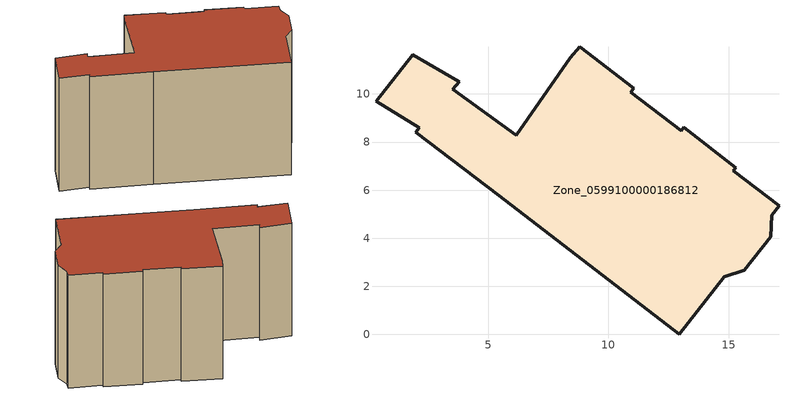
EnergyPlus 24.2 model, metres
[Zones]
Zone_0599100000186812
 floor ground (C_G): 15.2,6.81 17.1,5.36 16.79,4.95 16.76,4.07 15.66,2.67 14.83,2.41 12.96,0 5.47,5.76 1.99,8.4 2.15,8.59 0.36,9.7 1.88,11.64 3.8,10.5 3.54,10.2 6.18,8.29 8.42,11.51 8.82,11.97 11.05,10.23 10.93,10.07 13.03,8.46 13.14,8.61 15.3,6.93 z3.15
 wall outside (C_F): 5.47,5.76 12.96,0 14.83,2.41 15.66,2.67 16.76,4.07 16.79,4.95 17.1,5.36 15.2,6.81 15.3,6.93 13.14,8.61 13.03,8.46 10.93,10.07 11.05,10.23 8.82,11.97 8.42,11.51 6.18,8.29 3.54,10.2 3.8,10.5 1.88,11.64 0.36,9.7 2.15,8.59 1.99,8.4 5.47,5.76 z3.15:12.46
 roof outside (C_R): 17.1,5.36 15.2,6.81 15.3,6.93 13.14,8.61 13.03,8.46 10.93,10.07 11.05,10.23 8.82,11.97 8.42,11.51 6.18,8.29 3.54,10.2 3.8,10.5 1.88,11.64 0.36,9.7 2.15,8.59 1.99,8.4 5.47,5.76 12.96,0 14.83,2.41 15.66,2.67 16.76,4.07 16.79,4.95 z12.46
[BUILDING]
Pand.0599100000186812: North Axis=0; Terrain=City; Loads Convergence Tolerance Value=0.04; Temperature Convergence Tolerance Value=0.4; Solar Distribution=FullExterior; Maximum Number of Warmup Days=25; Minimum Number of Warmup Days=1
[Site:Location]
Rotterdam.The.Hague.AP_ZH_NLD Design_Conditions: Latitude=51.96; Longitude=4.45; Time Zone=1; Elevation=-4.5
[SITE:GROUNDTEMPERATURE:BUILDINGSURFACE]
18, 18, 18, 18, 18, 18, 18, 18, 18, 18, 18, 18
[MATERIAL] Thermal Absorptance=0.9; Solar Absorptance=0.7; Visible Absorptance=0.7
Name | Roughness | Thickness | Conductivity | Density | Specific Heat
G.TC.1946 | MediumSmooth | 0.15 | 1 | 540 | 1210
F.TC.1946 | Rough | 0.3 | 0.857143 | 1920 | 840
R.TC.1946 | MediumRough | 0.2 | 0.909091 | 1500 | 1000
[CONSTRUCTION]
C_G: G.TC.1946
C_F: F.TC.1946
C_R: R.TC.1946
[ZONE]
Zone_0599100000186812: Type=1; Multiplier=1; Ceiling Height=Autocalculate; Volume=Autocalculate; Floor Area=autocalculate; Part of Total Floor Area=Yes
[ZONEINFILTRATION:DESIGNFLOWRATE]
Infil_Zone_0599100000186812: Zone or ZoneList or Space or SpaceList=Zone_0599100000186812; Schedule=AlwaysOn; Design Flow Rate Calculation Method=Flow/Area; Flow Rate per Floor Area=0.003; Constant Term Coefficient=1; Temperature Term Coefficient=0; Velocity Term Coefficient=0; Velocity Squared Term Coefficient=0
[HVACTEMPLATE:ZONE:IDEALLOADSAIRSYSTEM]
Zone_0599100000186812: Maximum Heating Supply Air Temperature=50; Minimum Cooling Supply Air Temperature=13; Maximum Heating Supply Air Humidity Ratio=0.0156; Minimum Cooling Supply Air Humidity Ratio=0.0077; Heating Limit=NoLimit; Cooling Limit=NoLimit; Dehumidification Control Type=ConstantSensibleHeatRatio; Cooling Sensible Heat Ratio=0.7; Dehumidification Setpoint=60; Humidification Control Type=None; Humidification Setpoint=30; Outdoor Air Method=None; Outdoor Air Flow Rate per Person=0.00944; Outdoor Air Flow Rate per Zone Floor Area=0; Outdoor Air Flow Rate per Zone=0; Demand Controlled Ventilation Type=None; Outdoor Air Economizer Type=NoEconomizer; Heat Recovery Type=None; Sensible Heat Recovery Effectiveness=0.7; Latent Heat Recovery Effectiveness=0.65
[ZONECONTROL:THERMOSTAT]
ThermostatControl_Zone_0599100000186812: Zone or ZoneList=Zone_0599100000186812; Control Type Schedule=DualSetpointControlType; Control 1=Thermostat_Zone_0599100000186812; Temperature Difference Between Cutout And Setpoint=0
[THERMOSTATSETPOINT:DUALSETPOINT]
Thermostat_Zone_0599100000186812: Heating Setpoint Temperature Schedule=HeatingSetpoint_Zone_0599100000186812; Cooling Setpoint Temperature Schedule=CoolingSetpoint_Zone_0599100000186812
[SCHEDULE:COMPACT]
HeatingSetpoint_Zone_0599100000186812: Through: 12/31, For: AllDays, Until: 24:00, 21
CoolingSetpoint_Zone_0599100000186812: Through: 12/31, For: AllDays, Until: 24:00, 24
DualSetpointControlType: Through: 12/31, For: AllDays, Until: 24:00, 4
AlwaysOn: Through: 12/31, For: AllDays, Until: 24:00, 1
